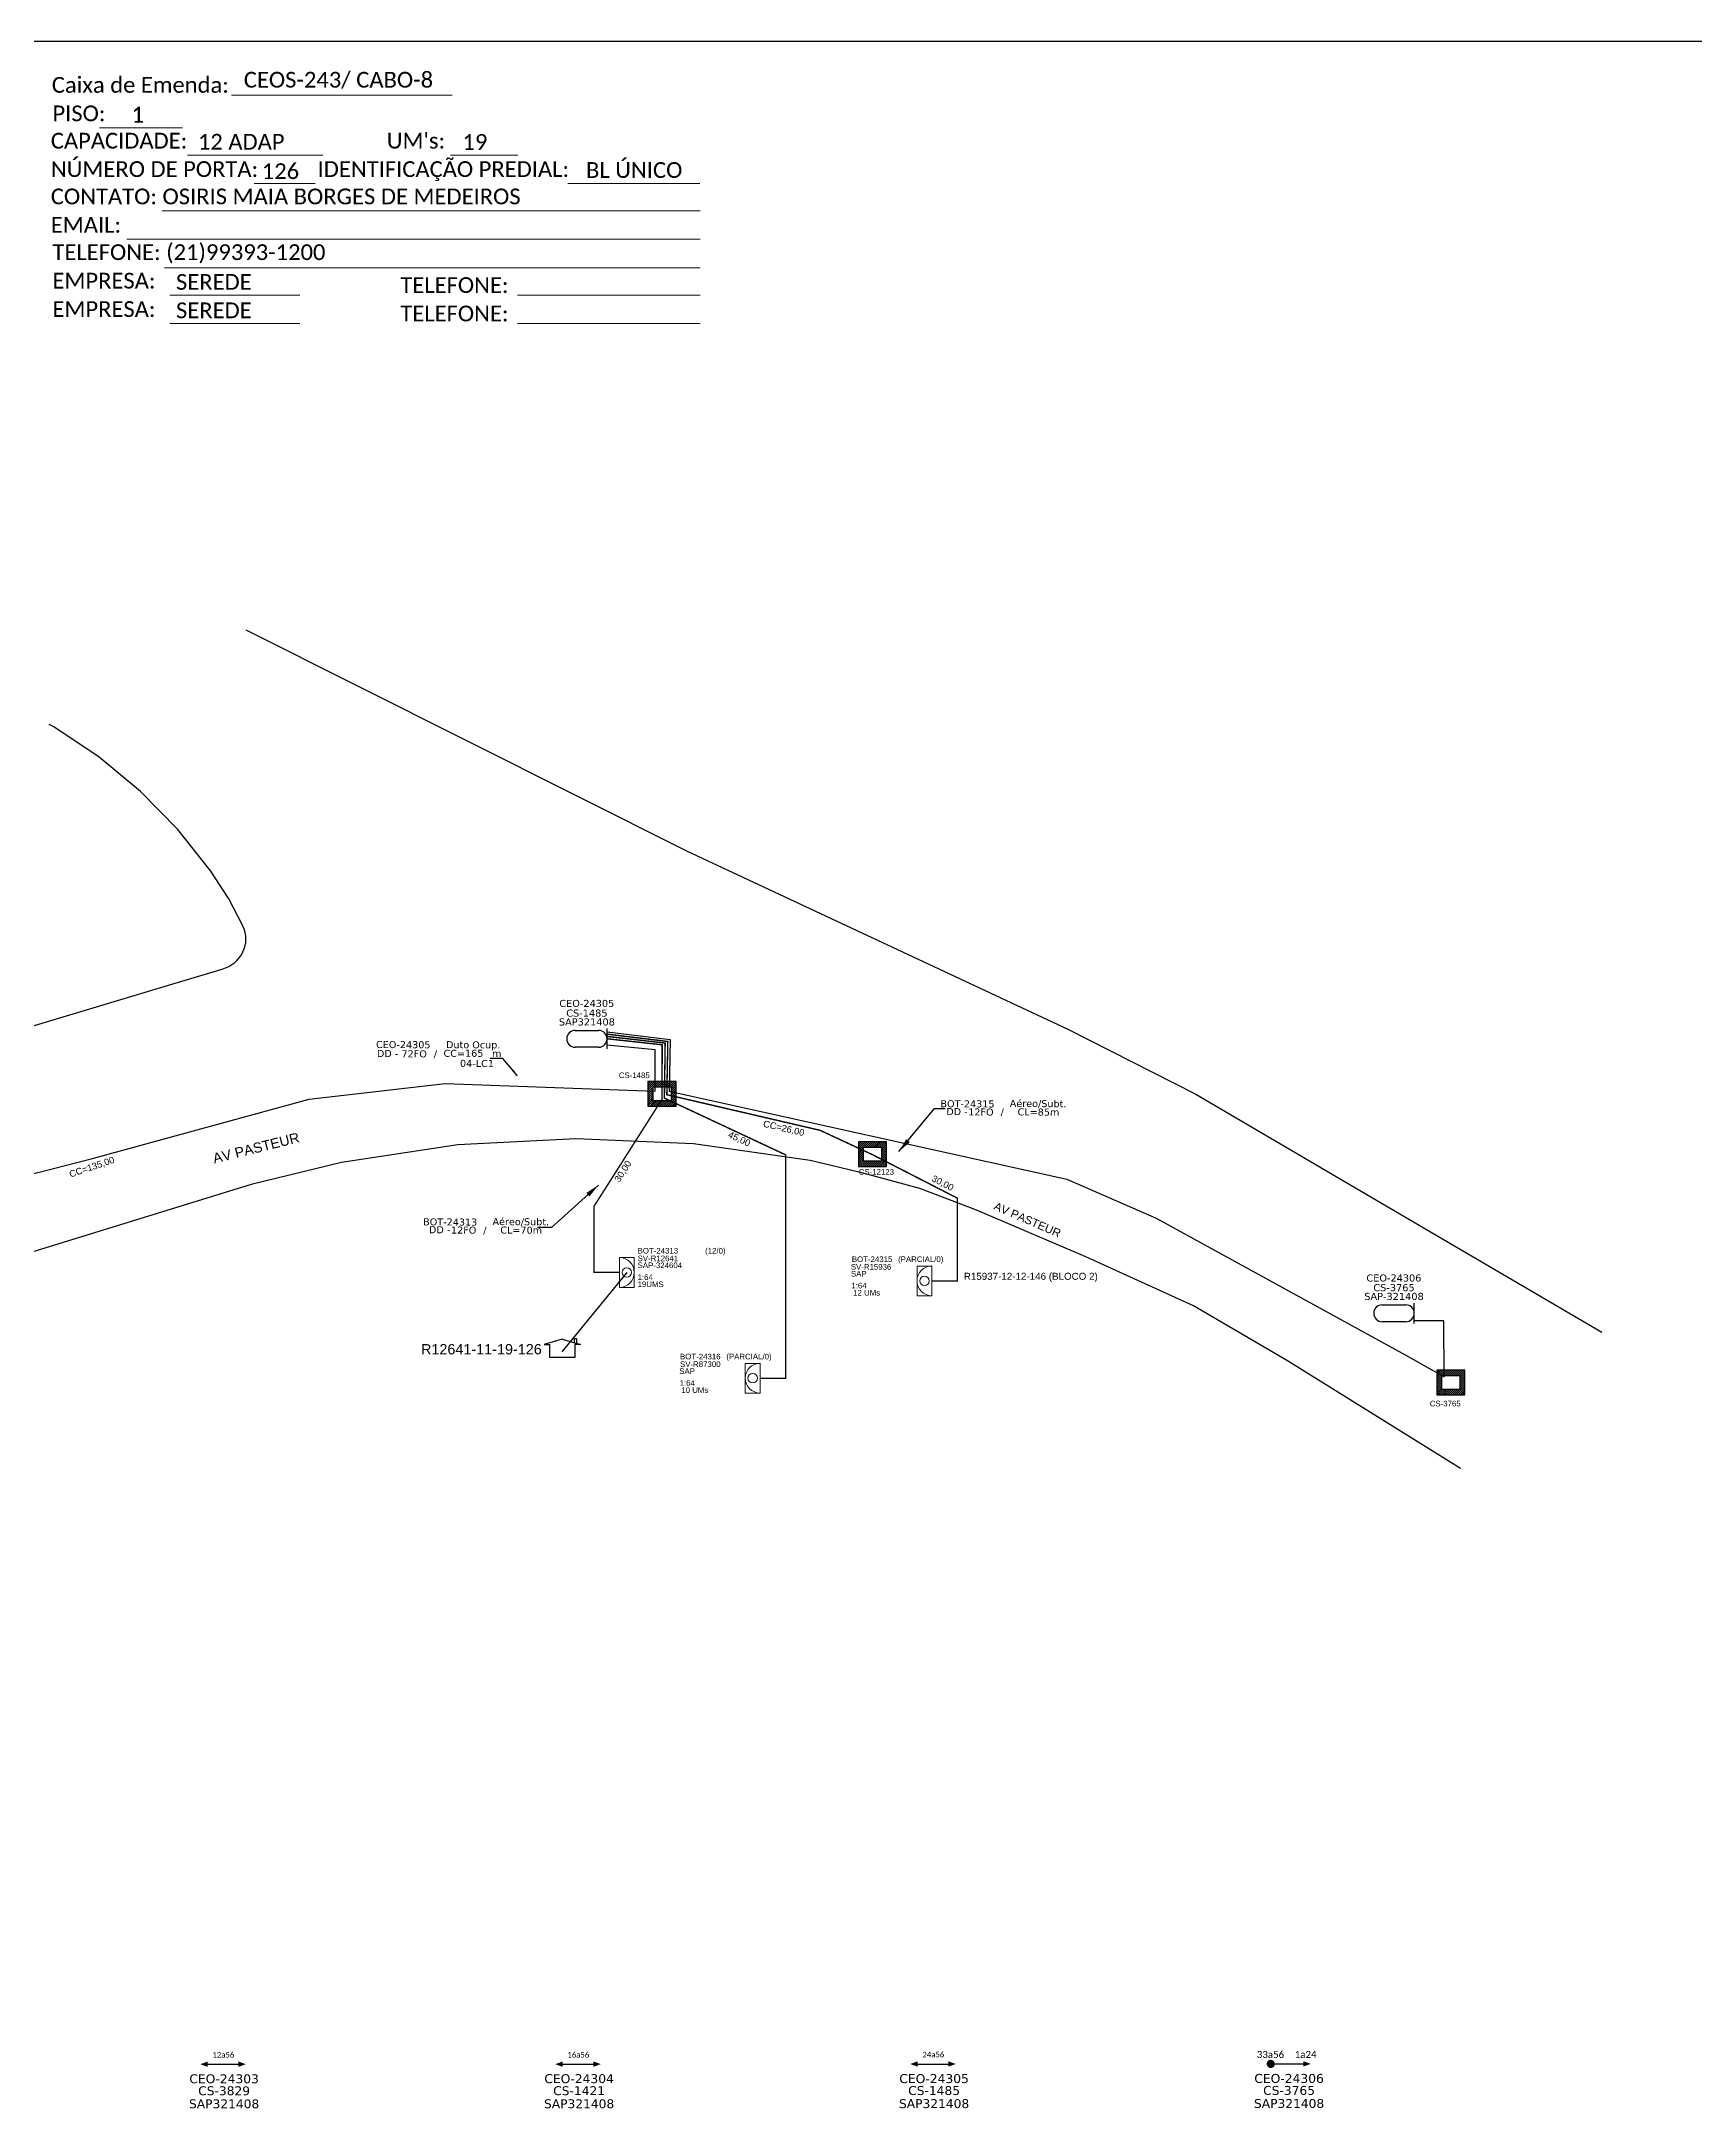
# Model space of a CAD drawing. Header units: metres. Extents: x -1434 to -593, y 563 to 1157.
# Drawn here: x -1303.1 to -1071.5, y 867 to 1157 of the extents above; entities that cross this region are included whole.
import ezdxf
from ezdxf.enums import TextEntityAlignment as Align

# ---------------------------------------------------------------- set-up
doc = ezdxf.new("R2010")
doc.units = ezdxf.units.M
for name, color, linetype in [('10.1-Caixas Subterrâneas', 5, 'Continuous'), ('20.4-CEOS', 1, 'Continuous'), ('20.5-CEO', 1, 'Continuous'), ('CAP a instalar', 1, 'Continuous'), ('label_cabos', 7, 'Continuous'), ('METRAGEM', 92, 'Continuous'), ('QUADRA', 94, 'Continuous'), ('SETA', 7, 'Continuous'), ('surveys', 7, 'Continuous'), ('surveys legendas', 7, 'Continuous'), ('UNIFILAR', 7, 'Continuous')]:
    doc.layers.add(name, color=color, linetype=linetype)
for name, color, linetype, lineweight in [("20.0-LEGENDA DOS CDO'S", 1, 'Continuous', 0), ('20.1-CDO_INTERIOR', 1, 'Continuous', 0), ('Segmento Logradouro Texto', 251, 'Continuous', 0)]:
    doc.layers.add(name, color=color, linetype=linetype, lineweight=lineweight)
doc.layers.add('DROP DE CLIENTE', color=140, linetype='Continuous', plot=False)
doc.styles.add('ARIAL', font='arial.ttf')
doc.styles.add('DIGICADE', font='arial.ttf')
doc.styles.add('siredit', font='verdana.ttf')
doc.styles.get("Standard").update_dxf_attribs({"font": 'arial.ttf'})
doc.styles.add('WMF-Calibri0', font='calibri.ttf')
doc.dimstyles.get("Standard").update_dxf_attribs({"dimtxt": 0.18, "dimasz": 0.18, "dimexe": 0.18, "dimexo": 0.0625, "dimgap": 0.09, "dimtad": 0, "dimtih": 1, "dimtoh": 1, "dimdec": 4, "dimzin": 0, "dimdsep": 46, "dimtxsty": 'Standard', "dimcen": 0.09, "dimadec": 0, "dimazin": 0, "dimtfac": 1, "dimtdec": 4, "dimtofl": 0, "dimtmove": 0, "dimatfit": 3, "dimfxl": 0, "dimtolj": 1, "dimtzin": 0, "dimarcsym": 0})

# ---------------------------------------------------------------- blocks, each defined once
blk = doc.blocks.new('SURVEY_SURVEY')
for p, q in [((-0.0000126, 0.0000127), (-0.0000251, 0.000009)), ((-0.0000251, 0.000009), (-0.0000212, 0.000009)), ((-0.0000212, 0), (-0.0000212, 0.000009)), ((-0.000004, 0), (-0.0000212, 0)), ((-0.0000126, 0.0000127), (0, 0.000009)), ((-0.0000041, 0.0000132), (-0.0000028, 0.0000132)), ((-0.0000041, 0.0000103), (-0.0000041, 0.0000132)), ((0, 0.000009), (-0.000004, 0.000009)), ((-0.000004, 0.000009), (-0.000004, 0)), ((-0.0000028, 0.0000132), (-0.0000028, 0.0000099))]:
    blk.add_line(p, q)
blk = doc.blocks.new('*X4')
at = {"color": 0, "linetype": 'Continuous'}
for p, q in [((-1.25, 0.34099), (-0.49099, 1.1)), ((-1.25, 0.517767), (-0.667767, 1.1)), ((-1.25, 0.694544), (-0.844544, 1.1)), ((-1.25, 0.87132), (-1.02132, 1.1)), ((-1.25, 1.048097), (-1.198097, 1.1)), ((-1.25, 0.164214), (-0.8035, 0.610714)), ((-1.25, -0.012563), (-0.8035, 0.433937)), ((-1.25, -0.18934), (-0.8035, 0.25716)), ((-1.25, -0.366117), (-0.8035, 0.080383)), ((-0.789214, 0.625), (-0.314214, 1.1)), ((-0.612437, 0.625), (-0.137437, 1.1)), ((-0.43566, 0.625), (0.03934, 1.1)), ((-0.258883, 0.625), (0.216117, 1.1)), ((-0.082107, 0.625), (0.392893, 1.1)), ((0.09467, 0.625), (0.56967, 1.1)), ((0.271447, 0.625), (0.746447, 1.1)), ((0.448223, 0.625), (0.923223, 1.1)), ((0.625, 0.625), (1.1, 1.1)), ((0.801777, 0.625), (1.25, 1.073223)), ((0.8035, 0.449947), (1.25, 0.896447)), ((0.8035, 0.27317), (1.25, 0.71967)), ((0.8035, 0.096393), (1.25, 0.542893)), ((0.8035, -0.080383), (1.25, 0.366117)), ((0.8035, -0.25716), (1.25, 0.18934)), ((0.8035, -0.433937), (1.25, 0.012563)), ((-1.25, -0.542893), (-0.8035, -0.096393)), ((-1.25, -0.71967), (-0.8035, -0.27317)), ((-1.25, -0.896447), (-0.8035, -0.449947)), ((-1.25, -1.073223), (-0.801777, -0.625)), ((-1.1, -1.1), (-0.625, -0.625)), ((-0.923223, -1.1), (-0.448223, -0.625)), ((-0.746447, -1.1), (-0.271447, -0.625)), ((-0.56967, -1.1), (-0.09467, -0.625)), ((-0.392893, -1.1), (0.082107, -0.625)), ((-0.216117, -1.1), (0.258883, -0.625)), ((-0.03934, -1.1), (0.43566, -0.625)), ((0.137437, -1.1), (0.612437, -0.625)), ((0.314214, -1.1), (0.789214, -0.625)), ((0.49099, -1.1), (1.25, -0.34099)), ((0.667767, -1.1), (1.25, -0.517767)), ((0.8035, -0.610714), (1.25, -0.164214)), ((0.844544, -1.1), (1.25, -0.694544)), ((1.02132, -1.1), (1.25, -0.87132)), ((1.198097, -1.1), (1.25, -1.048097))]:
    blk.add_line(p, q, dxfattribs=at)
blk = doc.blocks.new('MANHOLE_MQ')
at = {"color": 0, "linetype": 'Continuous'}
for p, q in [((0.00000623, 0.00000569), (-0.00000627, 0.00000569)), ((-0.00000627, 0.00000569), (-0.00000627, -0.00000531)), ((-0.00000404, 0.00000331), (0.00000399, 0.00000331)), ((-0.00000404, -0.00000294), (-0.00000404, 0.00000331)), ((0.00000399, 0.00000331), (0.00000399, -0.00000294)), ((0.00000623, -0.00000531), (0.00000623, 0.00000569)), ((-0.00000627, -0.00000531), (0.00000623, -0.00000531)), ((0.00000399, -0.00000294), (-0.00000404, -0.00000294)), ((0.00000399, -0.00000294), (0.00000399, -0.00000294))]:
    blk.add_line(p, q, dxfattribs=at)
at = {"color": 0, "linetype": 'Continuous', "xscale": 5e-06, "yscale": 5e-06, "zscale": 1e-05}
blk.add_blockref('*X4', (-0.00000002, 0.00000019), dxfattribs=at)
blk = doc.blocks.new('CDOI_CT_ESQ')
at = {"layer": '20.1-CDO_INTERIOR', "color": 8, "lineweight": 18}
blk.add_lwpolyline([(-2.12, -2.13), (-2.12, 2.12), (0, 2.12), (0.01, -2.13)], close=True, dxfattribs=at)
blk.add_circle((-1.06, 0), 0.68, dxfattribs=at)
blk.add_arc((0.01, 0), 2.13, 90.0276, 270.0276, dxfattribs=at)
at = {"layer": "20.0-LEGENDA DOS CDO'S", "color": 8, "style": 'ARIAL'}
for tag, p in [('CDO_N', (-9.3, 2.69)), ('SAP', (-9.3, 0.61)), ('SURVEY', (-9.3, 1.6)), ('1:XX', (-9.31, -1.08)), ('UMS', (-9.31, -2.09))]:
    blk.add_attdef(tag, p, '', height=0.8, rotation=359.9724, dxfattribs=at)
blk.add_attdef('FIBRAS_UTILIZADAS', text='', height=0.8, rotation=359.9724, dxfattribs=at).set_placement((-1.59, 2.69), align=Align.CENTER)
blk = doc.blocks.new('Inst CB DT OCUP CFOA-SM-DD-S-72')
at = {"layer": 'label_cabos', "color": 0, "style": 'siredit'}
for tag, flags, p in [('ID_ATIVIDADE', 3, (1.31, 2.67)), ('FATOR', 1, (11.56, 2.55))]:
    blk.add_attdef(tag, text='', height=1, rotation=359.69, dxfattribs=dict(at, flags=flags)).set_placement(p, align=Align.MIDDLE_CENTER)
for tag, p in [('TIPO_CABO', (1.11, 0)), ('DESTINO_CABO', (3.13, 1.26)), ('CABO', (4.69, -0.05)), ('/', (7.71, -0.05)), ('LANCE', (10.41, 0.02)), ('TIPO_CABO', (13.11, 1.24)), ('UND', (16.46, 0)), ('FID', (13.65, -1.41))]:
    blk.add_attdef(tag, text='', height=1, rotation=359.69, dxfattribs=at).set_placement(p, align=Align.MIDDLE_CENTER)
blk.add_attdef('QTDE', (11.93, -0.45), '', height=1, rotation=359.69, dxfattribs=at)
blk = doc.blocks.new('LEGENDA DOS CABOS')
at = {"layer": 'label_cabos', "color": 0, "style": 'siredit'}
for tag, p in [('TIPO_CABO', (2.74, 0.52)), ('ID', (4.24, 1.63)), ('CABO', (6.16, 0.47)), ('/', (9.19, 0.47)), ('METROS', (14.36, 0.47)), ('XX', (14.31, 1.67))]:
    blk.add_attdef(tag, text='', height=1, rotation=359.69, dxfattribs=at).set_placement(p, align=Align.MIDDLE_CENTER)
blk = doc.blocks.new('SAN')
at = {"layer": 'SETA'}
blk.add_lwpolyline([(-2.58, 0), (6.02, 0)], dxfattribs=at)
for points in [[(-2.1, -0.66), (-3.93, 0), (-2.1, 0.67)], [(5.33, 0.68), (7.16, 0.01), (5.33, -0.65)]]:
    blk.add_solid(points, dxfattribs=at)

msp = doc.modelspace()

# ---------------------------------------------------------------- linework, layer by layer
at = {"color": 7}
msp.add_lwpolyline([(-1434.31, 562.96), (-593.31, 562.96), (-593.31, 1156.96), (-1434.31, 1156.96)], close=True, dxfattribs=at)
at = {"lineweight": 0}
for points in [[(-1276.48, 1149.44), (-1245.54, 1149.44)], [(-1294.99, 1144.86), (-1283.32, 1144.86)], [(-1282.62, 1141.02), (-1263.69, 1141.02)], [(-1286.17, 1133.21), (-1210.81, 1133.21)], [(-1291.14, 1129.23), (-1210.81, 1129.23)], [(-1285.87, 1125.24), (-1210.81, 1125.24)]]:
    msp.add_lwpolyline(points, dxfattribs=at)
at = {"color": 7, "lineweight": 0}
for points in [[(-1245.77, 1141.02), (-1236.34, 1141.02)], [(-1273.29, 1137.04), (-1264.74, 1137.04)], [(-1229.35, 1137.04), (-1210.85, 1137.04)], [(-1285.12, 1121.41), (-1266.9, 1121.41)], [(-1236.38, 1121.41), (-1210.81, 1121.41)], [(-1285.12, 1117.43), (-1266.9, 1117.43)], [(-1236.38, 1117.43), (-1210.81, 1117.43)]]:
    msp.add_lwpolyline(points, dxfattribs=at)
at = {"const_width": 0.575}
msp.add_lwpolyline([(-1131.14, 873.58, 1), (-1130.57, 873.58, 1)], format="xyb", close=True, dxfattribs=at)
at = {"layer": '20.1-CDO_INTERIOR', "color": 1, "lineweight": 18}
msp.add_lwpolyline([(-1220.04, 982.38), (-1220.04, 986.56), (-1222.13, 986.56), (-1222.13, 982.38)], close=True, dxfattribs=at)
msp.add_circle((-1221.09, 984.47), 0.668, dxfattribs=at)
msp.add_arc((-1222.13, 984.47), 2.09, 269.9724, 89.9724, dxfattribs=at)
at = {"layer": '20.5-CEO', "color": 5}
for p, q in [((-1228.33, 1018.39), (-1225.03, 1018.39)), ((-1225.03, 1016.04), (-1228.33, 1016.04))]:
    msp.add_line(p, q, dxfattribs=at)
at = {"layer": '20.5-CEO', "color": 7}
for p, q in [((-1115.24, 979.93), (-1111.94, 979.93)), ((-1111.94, 977.57), (-1115.24, 977.57))]:
    msp.add_line(p, q, dxfattribs=at)
at = {"layer": '20.5-CEO', "color": 5}
msp.add_lwpolyline([(-1223.85, 1015.8), (-1223.85, 1018.63)], dxfattribs=at)
at = {"layer": '20.5-CEO', "color": 7}
msp.add_lwpolyline([(-1110.77, 977.33), (-1110.77, 980.17)], dxfattribs=at)
at = {"layer": '20.5-CEO', "color": 5}
for centre, start, end in [((-1228.33, 1017.21), 90, 270), ((-1225.03, 1017.21), 270, 90)]:
    msp.add_arc(centre, 1.18, start, end, dxfattribs=at)
at = {"layer": '20.5-CEO', "color": 7}
for centre, start, end in [((-1115.24, 978.75), 90, 270), ((-1111.94, 978.75), 270, 90)]:
    msp.add_arc(centre, 1.18, start, end, dxfattribs=at)
at = {"layer": 'CAP a instalar', "color": 7, "ltscale": 5}
for p, q in [((-1223.85, 1018.2), (-1215.02, 1017.09)), ((-1217.1, 1015.67), (-1223.85, 1016.33)), ((-1217.11, 1009.89), (-1217.1, 1015.67)), ((-1215.02, 1017.09), (-1215.17, 1009.86)), ((-1265.59, 1008.77), (-1246.52, 1010.95)), ((-1246.52, 1010.95), (-1217.11, 1009.89)), ((-1215.17, 1009.86), (-1159.44, 997.53)), ((-1296.15, 1000.41), (-1265.59, 1008.77)), ((-1338.91, 989.44), (-1296.15, 1000.41)), ((-1159.44, 997.53), (-1146.92, 992.07)), ((-1146.92, 992.07), (-1111.94, 972.88)), ((-1106.59, 977.7), (-1110.77, 977.7)), ((-1106.55, 969.83), (-1106.59, 977.7)), ((-1111.94, 972.88), (-1106.55, 969.83))]:
    msp.add_line(p, q, dxfattribs=at)
at = {"layer": 'CAP a instalar', "color": 8, "ltscale": 5}
for points in [[(-1178.33, 983.29, 0.197, 0.197, 0), (-1174.77, 983.29, 0.197, 0.197, 0), (-1174.77, 994.88, 0.197, 0.197, 0), (-1186.58, 1000.93, 0.197, 0.197, 0), (-1193.99, 1004.38, 0.197, 0.197, 0), (-1215.48, 1009.38, 0.197, 0.197, 0), (-1215.34, 1016.83, 0.197, 0.197, 0), (-1223.85, 1017.86, 0, 0, 0)], [(-1202.41, 969.65, 0.197, 0.197, 0), (-1198.84, 969.65, 0.197, 0.197, 0), (-1198.84, 1000.95, 0.197, 0.197, 0), (-1215.82, 1008.9, 0.197, 0.197, 0), (-1215.71, 1016.61, 0.197, 0.197, 0), (-1223.85, 1017.54, 0, 0, 0)]]:
    msp.add_lwpolyline(points, format="xyseb", dxfattribs=at)
at = {"layer": 'CAP a instalar', "color": 1, "ltscale": 5}
msp.add_lwpolyline([(-1222.13, 984.47, 0.197, 0.197, 0), (-1225.69, 984.47, 0.197, 0.197, 0), (-1225.69, 993.72, 0.197, 0.197, 0), (-1216.15, 1008.74, 0.197, 0.197, 0), (-1216.13, 1016.37, 0.197, 0.197, 0), (-1223.85, 1017.21, 0, 0, 0)], format="xyseb", dxfattribs=at)
at = {"layer": 'DROP DE CLIENTE', "color": 4, "linetype": 'Continuous'}
msp.add_lwpolyline([(-1221.09, 984.47), (-1230.2, 973.37)], dxfattribs=at)
at = {"layer": 'QUADRA', "color": 7}
for points in [[(-1274.47, 1074.5), (-1212.7, 1043.53), (-1159.29, 1018.57), (-1141.35, 1009.43), (-1116.03, 994.6), (-1084.46, 976.1)], [(-1274.47, 1074.5), (-1212.7, 1043.53), (-1159.29, 1018.57), (-1141.35, 1009.43), (-1116.03, 994.6), (-1084.46, 976.1)], [(-1274.47, 1074.5), (-1212.7, 1043.53), (-1159.29, 1018.57), (-1141.35, 1009.43), (-1116.03, 994.6), (-1084.46, 976.1)], [(-1274.47, 1074.5), (-1212.7, 1043.53), (-1159.29, 1018.57), (-1141.35, 1009.43), (-1116.03, 994.6), (-1084.46, 976.1)], [(-1320.14, 1014.27), (-1283.91, 1025.13), (-1277.77, 1026.97), (-1277.3, 1027.14), (-1276.85, 1027.35), (-1276.42, 1027.6), (-1276.03, 1027.89), (-1275.68, 1028.22), (-1275.36, 1028.58), (-1275.09, 1028.97), (-1274.87, 1029.39), (-1274.68, 1029.81), (-1274.55, 1030.27), (-1274.47, 1030.72), (-1274.45, 1031.18), (-1274.47, 1031.65), (-1274.55, 1032.11), (-1274.68, 1032.56), (-1274.92, 1033.11), (-1276.83, 1036.81), (-1279.38, 1040.68), (-1283.98, 1046.51), (-1289.23, 1051.86), (-1295.04, 1056.68), (-1301.36, 1060.9), (-1302.01, 1061.24)], [(-1320.14, 1014.27), (-1283.91, 1025.13), (-1277.77, 1026.97), (-1277.3, 1027.14), (-1276.85, 1027.35), (-1276.42, 1027.6), (-1276.03, 1027.89), (-1275.68, 1028.22), (-1275.36, 1028.58), (-1275.09, 1028.97), (-1274.87, 1029.39), (-1274.68, 1029.81), (-1274.55, 1030.27), (-1274.47, 1030.72), (-1274.45, 1031.18), (-1274.47, 1031.65), (-1274.55, 1032.11), (-1274.68, 1032.56), (-1274.92, 1033.11), (-1276.83, 1036.81), (-1279.38, 1040.68), (-1283.98, 1046.51), (-1289.23, 1051.86), (-1295.04, 1056.68), (-1301.36, 1060.9), (-1302.01, 1061.24)], [(-1320.14, 1014.27), (-1283.91, 1025.13), (-1277.77, 1026.97), (-1277.3, 1027.14), (-1276.85, 1027.35), (-1276.42, 1027.6), (-1276.03, 1027.89), (-1275.68, 1028.22), (-1275.36, 1028.58), (-1275.09, 1028.97), (-1274.87, 1029.39), (-1274.68, 1029.81), (-1274.55, 1030.27), (-1274.47, 1030.72), (-1274.45, 1031.18), (-1274.47, 1031.65), (-1274.55, 1032.11), (-1274.68, 1032.56), (-1274.92, 1033.11), (-1276.83, 1036.81), (-1279.38, 1040.68), (-1283.98, 1046.51), (-1289.23, 1051.86), (-1295.04, 1056.68), (-1301.36, 1060.9), (-1302.01, 1061.24)], [(-1320.14, 1014.27), (-1283.91, 1025.13), (-1277.77, 1026.97), (-1277.3, 1027.14), (-1276.85, 1027.35), (-1276.42, 1027.6), (-1276.03, 1027.89), (-1275.68, 1028.22), (-1275.36, 1028.58), (-1275.09, 1028.97), (-1274.87, 1029.39), (-1274.68, 1029.81), (-1274.55, 1030.27), (-1274.47, 1030.72), (-1274.45, 1031.18), (-1274.47, 1031.65), (-1274.55, 1032.11), (-1274.68, 1032.56), (-1274.92, 1033.11), (-1276.83, 1036.81), (-1279.38, 1040.68), (-1283.98, 1046.51), (-1289.23, 1051.86), (-1295.04, 1056.68), (-1301.36, 1060.9), (-1302.01, 1061.24)], [(-1104.29, 956.98), (-1128.49, 972.08), (-1141.7, 979.77), (-1156.75, 986.67), (-1171.2, 992.81), (-1172.32, 993.31), (-1180.01, 996.21), (-1187.97, 998.36), (-1195.38, 1000.17), (-1211.73, 1002.48), (-1228.23, 1003.21), (-1244.74, 1002.34), (-1261.04, 999.87), (-1273.72, 996.79), (-1374.13, 965.82), (-1399.09, 956.79)], [(-1104.29, 956.98), (-1128.49, 972.08), (-1141.7, 979.77), (-1156.75, 986.67), (-1171.2, 992.81), (-1172.32, 993.31), (-1180.01, 996.21), (-1187.97, 998.36), (-1195.38, 1000.17), (-1211.73, 1002.48), (-1228.23, 1003.21), (-1244.74, 1002.34), (-1261.04, 999.87), (-1273.72, 996.79), (-1374.13, 965.82), (-1399.09, 956.79)], [(-1104.29, 956.98), (-1128.49, 972.08), (-1141.7, 979.77), (-1156.75, 986.67), (-1171.2, 992.81), (-1172.32, 993.31), (-1180.01, 996.21), (-1187.97, 998.36), (-1195.38, 1000.17), (-1211.73, 1002.48), (-1228.23, 1003.21), (-1244.74, 1002.34), (-1261.04, 999.87), (-1273.72, 996.79), (-1374.13, 965.82), (-1399.09, 956.79)], [(-1104.29, 956.98), (-1128.49, 972.08), (-1141.7, 979.77), (-1156.75, 986.67), (-1171.2, 992.81), (-1172.32, 993.31), (-1180.01, 996.21), (-1187.97, 998.36), (-1195.38, 1000.17), (-1211.73, 1002.48), (-1228.23, 1003.21), (-1244.74, 1002.34), (-1261.04, 999.87), (-1273.72, 996.79), (-1374.13, 965.82), (-1399.09, 956.79)]]:
    msp.add_lwpolyline(points, dxfattribs=at)
at = {"layer": 'SETA'}
msp.add_lwpolyline([(-1130.86, 873.58), (-1125.91, 873.58)], dxfattribs=at)
msp.add_lwpolyline([(-1130.86, 873.58), (-1125.91, 873.58)], dxfattribs=at)
msp.add_solid([(-1126.31, 873.97), (-1125.26, 873.58), (-1126.31, 873.2)], dxfattribs=at)
msp.add_solid([(-1126.31, 873.97), (-1125.26, 873.58), (-1126.31, 873.2)], dxfattribs=at)

# ---------------------------------------------------------------- block references
at = {"color": 0, "lineweight": 0}
ref = msp.add_blockref('Inst CB DT OCUP CFOA-SM-DD-S-72', (-1255.49, 1015.15), dxfattribs=dict(at, xscale=0.9828, yscale=0.9828, zscale=0.9828))
ref.add_attrib('DESTINO_CABO', 'CEO-24305', dxfattribs={"layer": 'label_cabos', "color": 0, "height": 0.983, "rotation": 359.69, "style": 'siredit'}).set_placement((-1252.41, 1016.39), align=Align.MIDDLE_CENTER)
ref.add_attrib('TIPO_CABO', 'Duto Ocup.', dxfattribs={"layer": 'label_cabos', "color": 0, "height": 0.983, "rotation": 359.69, "style": 'siredit'}).set_placement((-1242.61, 1016.37), align=Align.MIDDLE_CENTER)
ref.add_attrib('/', '/', dxfattribs={"layer": 'label_cabos', "color": 0, "height": 0.983, "rotation": 359.69, "style": 'siredit'}).set_placement((-1247.91, 1015.1), align=Align.MIDDLE_CENTER)
ref.add_attrib('FID', '04-LC1', dxfattribs={"layer": 'label_cabos', "color": 0, "height": 0.983, "rotation": 359.69, "style": 'siredit'}).set_placement((-1242.08, 1013.76), align=Align.MIDDLE_CENTER)
ref.add_attrib('LANCE', 'CC=', dxfattribs={"layer": 'label_cabos', "color": 0, "height": 0.983, "rotation": 359.69, "style": 'siredit'}).set_placement((-1245.26, 1015.17), align=Align.MIDDLE_CENTER)
ref.add_attrib('UND', 'm', dxfattribs={"layer": 'label_cabos', "color": 0, "height": 0.983, "rotation": 359.69, "style": 'siredit'}).set_placement((-1239.31, 1015.15), align=Align.MIDDLE_CENTER)
ref.add_attrib('CABO', '72FO', dxfattribs={"layer": 'label_cabos', "color": 0, "height": 0.983, "rotation": 359.69, "style": 'siredit'}).set_placement((-1250.88, 1015.1), align=Align.MIDDLE_CENTER)
ref.add_attrib('TIPO_CABO', 'DD - ', dxfattribs={"layer": 'label_cabos', "color": 0, "height": 0.983, "rotation": 359.69, "style": 'siredit'}).set_placement((-1254.39, 1015.14), align=Align.MIDDLE_CENTER)
ref.add_attrib('QTDE', '165', (-1243.76, 1014.7), dxfattribs={"layer": 'label_cabos', "color": 0, "height": 0.983, "rotation": 359.69, "style": 'siredit'})
at = {"layer": '10.1-Caixas Subterrâneas', "color": 30, "xscale": 314287.2083770063, "yscale": 314287.2083770063, "zscale": 314287.2083770063, "rotation": 180.000000000063}
for p in [(-1216.16, 1009.54), (-1186.65, 1001.1), (-1105.65, 969.09)]:
    msp.add_blockref('MANHOLE_MQ', p, dxfattribs=at)
at = {"layer": '20.1-CDO_INTERIOR'}
ref = msp.add_blockref('CDOI_CT_ESQ', (-1178.34, 983.29), dxfattribs=dict(at, xscale=0.9828, yscale=0.9828, zscale=0.9828))
ref.add_attrib('CDO_N', '     BOT-24315', dxfattribs={"layer": "20.0-LEGENDA DOS CDO'S", "color": 8, "height": 0.7862, "rotation": 359.9724, "style": 'ARIAL'}).set_placement((-1187.48, 985.93), align=Align.CENTER)
ref.add_attrib('FIBRAS_UTILIZADAS', '(PARCIAL/0)', dxfattribs={"layer": "20.0-LEGENDA DOS CDO'S", "color": 8, "height": 0.7862, "rotation": 359.9724, "style": 'ARIAL'}).set_placement((-1179.9, 985.93), align=Align.CENTER)
ref.add_attrib('SURVEY', '    SV-R15936', dxfattribs={"layer": "20.0-LEGENDA DOS CDO'S", "color": 8, "height": 0.7862, "rotation": 359.9724, "style": 'ARIAL'}).set_placement((-1187.47, 984.86), align=Align.CENTER)
ref.add_attrib('SAP', 'SAP', dxfattribs={"layer": "20.0-LEGENDA DOS CDO'S", "color": 8, "height": 0.786, "rotation": 359.9724, "style": 'ARIAL'}).set_placement((-1187.48, 983.89), align=Align.RIGHT)
ref.add_attrib('1:XX', '1:64', dxfattribs={"layer": "20.0-LEGENDA DOS CDO'S", "color": 8, "height": 0.786, "rotation": 359.9724, "style": 'ARIAL'}).set_placement((-1187.48, 982.23), align=Align.RIGHT)
ref.add_attrib('UMS', '12 UMs', dxfattribs={"layer": "20.0-LEGENDA DOS CDO'S", "color": 8, "height": 0.786, "rotation": 359.9724, "style": 'ARIAL'}).set_placement((-1187.48, 981.23), align=Align.CENTER)
ref = msp.add_blockref('CDOI_CT_ESQ', (-1202.41, 969.65), dxfattribs=dict(at, xscale=0.9828, yscale=0.9828, zscale=0.9828))
ref.add_attrib('CDO_N', '     BOT-24316', dxfattribs={"layer": "20.0-LEGENDA DOS CDO'S", "color": 8, "height": 0.7862, "rotation": 359.9724, "style": 'ARIAL'}).set_placement((-1211.55, 972.29), align=Align.CENTER)
ref.add_attrib('FIBRAS_UTILIZADAS', '(PARCIAL/0)', dxfattribs={"layer": "20.0-LEGENDA DOS CDO'S", "color": 8, "height": 0.7862, "rotation": 359.9724, "style": 'ARIAL'}).set_placement((-1203.97, 972.29), align=Align.CENTER)
ref.add_attrib('SURVEY', '     SV-R87300', dxfattribs={"layer": "20.0-LEGENDA DOS CDO'S", "color": 8, "height": 0.7862, "rotation": 359.9724, "style": 'ARIAL'}).set_placement((-1211.55, 971.22), align=Align.CENTER)
ref.add_attrib('SAP', 'SAP', dxfattribs={"layer": "20.0-LEGENDA DOS CDO'S", "color": 8, "height": 0.786, "rotation": 359.9724, "style": 'ARIAL'}).set_placement((-1211.55, 970.25), align=Align.RIGHT)
ref.add_attrib('1:XX', '1:64', dxfattribs={"layer": "20.0-LEGENDA DOS CDO'S", "color": 8, "height": 0.786, "rotation": 359.9724, "style": 'ARIAL'}).set_placement((-1211.56, 968.59), align=Align.RIGHT)
ref.add_attrib('UMS', '10 UMs', dxfattribs={"layer": "20.0-LEGENDA DOS CDO'S", "color": 8, "height": 0.786, "rotation": 359.9724, "style": 'ARIAL'}).set_placement((-1211.56, 967.59), align=Align.CENTER)
at = {"layer": 'label_cabos', "color": 0, "lineweight": 0, "xscale": 0.9828, "yscale": 0.9828, "zscale": 0.9828}
for p, values in [((-1177.52, 1006.49), {'ID': 'BOT-24315', 'CABO': '12FO', 'METROS': 'CL=85m', 'XX': 'Aéreo/Subt.', '/': '/', 'TIPO_CABO': 'DD -'}), ((-1250, 989.94), {'ID': 'BOT-24313', 'CABO': '12FO', 'METROS': 'CL=70m', 'XX': 'Aéreo/Subt.', '/': '/', 'TIPO_CABO': 'DD -'})]:
    msp.add_blockref('LEGENDA DOS CABOS', p, dxfattribs=at).add_auto_attribs(values)
at = {"layer": 'surveys', "color": 255, "xscale": 201803.238, "yscale": 201803.238, "zscale": 201803.238}
msp.add_blockref('SURVEY_SURVEY', (-1227.58, 972.55), dxfattribs=at)
at = {"layer": 'UNIFILAR', "color": 5, "lineweight": -3, "xscale": 0.57480192, "yscale": 0.57480192, "zscale": 0.57480192}
for p in [(-1278.59, 873.53), (-1228.85, 873.54), (-1179.11, 873.56)]:
    msp.add_blockref('SAN', p, dxfattribs=at)

# ---------------------------------------------------------------- texts
at = {"lineweight": 0, "style": 'WMF-Calibri0'}
for s, height, p in [('Caixa de Emenda:', 2.2064, (-1301.65, 1149.76)), ('PISO:', 2.206, (-1301.56, 1145.77)), ('CAPACIDADE:', 2.2064, (-1301.79, 1141.94)), ('CONTATO: OSIRIS MAIA BORGES DE MEDEIROS', 2.2064, (-1301.79, 1134.13)), ('EMAIL: ', 2.206, (-1301.79, 1130.15)), ('TELEFONE: (21)99393-1200', 2.2064, (-1301.56, 1126.32))]:
    msp.add_text(s, height=height, dxfattribs=at).set_placement(p)
at = {"style": 'WMF-Calibri0'}
for s, height, p in [('CEOS-243/ CABO-8', 2.2064, (-1274.75, 1150.48)), ('1', 2.21, (-1290.49, 1145.59)), ('12 ADAP', 2.206, (-1281.18, 1141.79))]:
    msp.add_text(s, height=height, dxfattribs=at).set_placement(p)
at = {"color": 7, "lineweight": 0, "style": 'WMF-Calibri0'}
for s, height, p in [("UM's:", 2.206, (-1254.72, 1141.94)), ('NÚMERO DE PORTA:', 2.2064, (-1301.79, 1137.96)), ('IDENTIFICAÇÃO PREDIAL:', 2.2064, (-1264.41, 1137.96)), ('EMPRESA:', 2.206, (-1301.56, 1122.33)), ('TELEFONE:', 2.206, (-1252.82, 1121.71)), ('EMPRESA:', 2.206, (-1301.56, 1118.35)), ('TELEFONE:', 2.206, (-1252.82, 1117.73))]:
    msp.add_text(s, height=height, dxfattribs=at).set_placement(p)
at = {"color": 7, "style": 'WMF-Calibri0'}
for s, p in [('19', (-1244.11, 1141.76)), ('126', (-1272.23, 1137.67)), ('BL ÚNICO', (-1226.8, 1137.83)), ('SEREDE', (-1284.25, 1122.15)), ('SEREDE', (-1284.25, 1118.17))]:
    msp.add_text(s, height=2.206, dxfattribs=at).set_placement(p)
at = {"char_height": 0.7817, "width": 14.5763, "attachment_point": 5}
for s, insert in [('\\C7;\\fCalibri|b0|i0|c0|p34;12a56', (-1277.62, 874.85)), ('\\C7;\\fCalibri|b0|i0|c0|p34;16a56', (-1227.88, 874.86)), ('\\C7;\\fCalibri|b0|i0|c0|p34;24a56', (-1178.14, 874.88))]:
    msp.add_mtext(s, dxfattribs=dict(at, insert=insert))
at = {"color": 0, "char_height": 0.9833, "width": 14.5763, "attachment_point": 5}
for s, insert in [('\\C7;\\fCalibri|b0|i0|c0|p34;33a56', (-1130.9, 874.9)), ('\\C7;\\fCalibri|b0|i0|c0|p34;1a24', (-1125.97, 874.9))]:
    msp.add_mtext(s, dxfattribs=dict(at, insert=insert))
at = {"layer": '10.1-Caixas Subterrâneas', "color": 30, "style": 'ARIAL'}
for s, p in [('CS-1485', (-1222.21, 1011.7)), ('CS-12123', (-1188.59, 998.17)), ('CS-3765', (-1108.58, 965.7))]:
    msp.add_text(s, height=0.786, dxfattribs=at).set_placement(p)
at = {"layer": "20.0-LEGENDA DOS CDO'S", "color": 1, "style": 'ARIAL'}
for tag, p, s in [('SV-R12641', (-1219.57, 986.05), 'SV-XXXXXX'), ('SAP-324604', (-1219.57, 985.08), 'SAP'), ('BOT-24313', (-1219.57, 987.12), 'CDOIXXX'), ('1:64', (-1219.58, 983.41), '1:64'), ('19UMS', (-1219.58, 982.42), 'UMs')]:
    msp.add_attdef(tag, p, s, height=0.786, rotation=359.9724, dxfattribs=at)
msp.add_attdef('(12/0)', text='(XX/YY)', height=0.786, rotation=359.9724, dxfattribs=at).set_placement((-1208.68, 987.11), align=Align.CENTER)
at = {"layer": '20.4-CEOS', "color": 7, "style": 'siredit'}
for tag, text, height, p in [('CEO-24303', 'CEOSXXX', 1.255, (-1277.51, 872.12)), ('CS-3829', '', 1.25, (-1277.51, 870.44)), ('CEO-24304', 'CEOSXXX', 1.255, (-1227.77, 872.14)), ('CS-1421', '', 1.25, (-1227.77, 870.45)), ('CEO-24306', 'CEOSXXX', 1.255, (-1128.29, 872.17)), ('CS-3765', '', 1.25, (-1128.29, 870.49)), ('SAP321408', '', 1.25, (-1277.51, 868.61)), ('SAP321408', '', 1.25, (-1227.77, 868.62)), ('SAP321408', '', 1.25, (-1128.29, 868.66))]:
    msp.add_attdef(tag, text=text, height=height, dxfattribs=at).set_placement(p, align=Align.TOP_CENTER)
at = {"layer": '20.4-CEOS', "color": 5, "style": 'siredit'}
for tag, text, height, p in [('CEO-24305', 'CEOSXXX', 1.255, (-1178.03, 872.15)), ('CS-1485', '', 1.25, (-1178.03, 870.47)), ('SAP321408', '', 1.25, (-1178.03, 868.64))]:
    msp.add_attdef(tag, text=text, height=height, dxfattribs=at).set_placement(p, align=Align.TOP_CENTER)
at = {"layer": '20.5-CEO', "color": 5, "style": 'siredit'}
for tag, text, height, p in [('CEO-24305', 'CEO-XXX', 0.992, (-1226.69, 1022.66)), ('CS-1485', 'CS-XXX', 0.996, (-1226.68, 1021.31)), ('SAP321408', 'SAP 321408', 0.996, (-1226.68, 1020.07))]:
    msp.add_attdef(tag, text=text, height=height, dxfattribs=at).set_placement(p, align=Align.TOP_CENTER)
at = {"layer": '20.5-CEO', "color": 7, "style": 'siredit'}
for tag, text, height, p in [('CEO-24306', 'CEO-XXX', 0.992, (-1113.6, 984.19)), ('CS-3765', 'CS-XXX', 0.996, (-1113.59, 982.84)), ('SAP-321408', 'SAP 321408', 0.996, (-1113.59, 981.61))]:
    msp.add_attdef(tag, text=text, height=height, dxfattribs=at).set_placement(p, align=Align.TOP_CENTER)
at = {"layer": 'METRAGEM', "style": 'ARIAL'}
for s, rotation, p in [('45,00', 334.8922, (-1206.99, 1003.46)), ('CC=26,00', 346.9125, (-1202.05, 1004.9)), ('CC=135,00', 18.6941, (-1299.03, 997.76)), ('30,00', 57.5576, (-1222.12, 997.03)), ('30,00', 332.868, (-1178.48, 997.33))]:
    msp.add_text(s, height=0.929, rotation=rotation, dxfattribs=at).set_placement(p)
at = {"layer": 'Segmento Logradouro Texto', "color": 7, "linetype": 'Continuous', "attachment_point": 1, "style": 'DIGICADE'}
for insert, char_height, width, rotation in [((-1279.23, 1001.1), 1.4054, 12.9861, 14.0136), ((-1169.31, 994.39), 1.1322, 10.4615, 336.4285), ((-1169.31, 994.39), 1.1322, 10.4615, 336.4285)]:
    msp.add_mtext('\\fArial|b0|i0|c0|p34;\\W1.0000000000;\\T1.0000000000;\\o\\lAV PASTEUR', dxfattribs=dict(at, insert=insert, char_height=char_height, width=width, rotation=rotation))
at = {"layer": 'surveys legendas', "style": 'ARIAL'}
for s, height, p in [('R15937-12-12-146 (BLOCO 2)', 0.9828, (-1173.87, 983.44)), ('R12641-11-19-126', 1.4427, (-1249.92, 972.99))]:
    msp.add_text(s, height=height, dxfattribs=at).set_placement(p)

# ---------------------------------------------------------------- leaders
at = {"color": 7}
for points, override in [([(-1236.42, 1012.02), (-1238.45, 1014.45), (-1240.21, 1014.45)], {"dimasz": 0.9}), ([(-1182.95, 1001.41), (-1177.95, 1007.46), (-1176.48, 1007.46)], {"dimasz": 2}), ([(-1225.05, 996.71), (-1231.63, 990.77), (-1233.61, 990.77)], {"dimasz": 2})]:
    msp.add_leader(points, dimstyle='Standard', override=override, dxfattribs=at)

doc.saveas('drawing.dxf')
